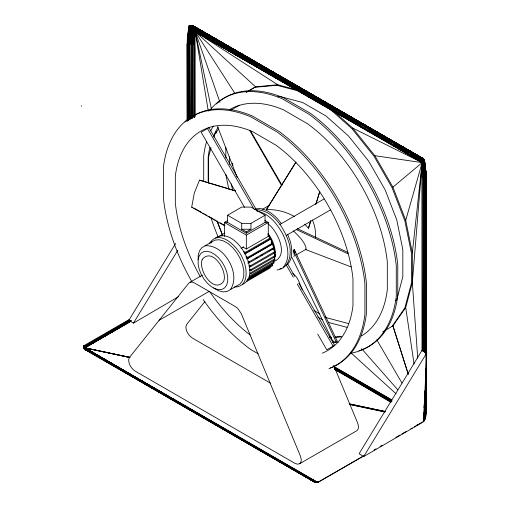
<?xml version="1.0" encoding="UTF-8"?>
<svg xmlns="http://www.w3.org/2000/svg" width="508" height="508" viewBox="0 0 508 508"><rect width="100%" height="100%" fill="white"/><g stroke="black" fill="none" stroke-linecap="round" stroke-linejoin="round"><path stroke-width="0.76" d="M192.126 118.574L192.119 36.767L192.297 29.858L193.269 26.886L193.218 25.952L191.027 25.438L189.325 25.692L188.855 26.416L187.439 36.576L187.103 43.999L187.103 121.52M195.123 116.491L195.015 27.718L192.354 26.568L189.909 26.181L188.855 26.416L191.459 26.6L195.028 27.991L422.796 159.537L424.809 178.264L424.809 352.285M421.989 350.641L421.881 159.334L424.574 161.004L424.612 166.491L425.069 165.818L424.097 159.976L422.218 158.064L193.929 26.454L191.719 25.552L189.325 25.692L191.262 25.444L194.545 26.587L251.593 59.639M376.625 132.055L422.345 158.178L423.005 158.775L423.196 160.293L424.288 162.344L426.415 181.578L426.612 401.79C424.574 407.016 428.454 418.084 423.024 421.589C427.876 418.579 423.888 407.073 426.009 402.622L426.009 181.928L424.682 161.601L423.951 160.033L424.574 161.004L424.218 162.027L424.453 161.119M194.691 33.268C193.643 29.42 195.929 23.584 189.166 25.813L191.383 25.508L194.285 26.645L251.035 59.404M423.431 421.627C426.396 416.192 426.079 407.676 426.549 401.187L426.549 180.492L426.237 173.291L424.294 164.363L424.453 161.392L426.237 173.291L426.612 181.096L426.549 401.187L425.647 415.995L423.818 421.329L423.405 420.491L424.263 419.303L425.31 414.922L425.704 368.865M425.748 353.047L426.218 180.581L426.218 353.022M426.288 353.003L426.549 180.492L425.869 172.098L426.149 178.251M188.252 120.421L188.874 36.246L189.668 29.909L190.824 25.616L191.878 25.546L194.037 26.549L191.237 25.883L193.929 26.454M388.41 139.179L237.674 52.984L223.38 44.634L222.968 42.989L192.5 25.711L192.297 29.858L195.047 31.039L422.199 162.179L424.637 164.287L426.237 173.291L426.415 181.578L426.415 402.272L425.494 416.42L424.536 420.167L423.564 421.557L423.545 420.414L424.224 420.7L423.621 419.437C428.828 403.301 424.923 385.509 426.269 368.827L426.218 400.482L425.647 415.995L424.536 420.167L423.228 420.002M187.706 120.491L187.439 36.576L189.732 25.546L193.129 26.194L194.939 27.229L194.634 26.638L192.437 25.825L189.027 25.978L192.5 25.711L194.456 26.581L421.596 157.671L423.202 158.902L423.196 160.293C421.932 159.69 422.586 157.918 420.688 157.436L422.421 158.858C423.748 159.01 424.866 160.477 424.11 161.696C425.717 160.738 419.849 156.801 421.157 157.905C421.399 159.633 425.564 160.477 424.32 162.643L424.459 160.706L424.021 160.318L424.047 160.871L422.046 159.061L393.954 143.116L365.36 129.362L336.861 110.249L308.616 96.609L251.828 61.062L251.733 60.014M251.828 61.062L280.187 77.521L294.342 87.109L336.861 110.249L308.864 93.993L308.356 92.297M422.808 350.907L422.808 176.879L421.945 158.388L191.44 25.806L194.145 26.702M423.024 351.669L423.85 177.533L423.488 160.338L424.047 160.972L426.06 178.264M424.98 352.279L425.621 179.032L425.342 171.418L424.116 161.525M189.23 119.882L189.592 43.688C190.487 43.523 188.982 23.984 192.684 26.067L191.884 26.067L421.322 158.401L422.586 159.829L423.704 159.69L421.392 157.601L400.19 145.523M191.681 118.726L192.126 44.221L194.266 31.102L191.345 30.086L188.506 30.175C187.363 26.162 192.062 25.152 194.805 26.854L251.409 59.417M193.453 117.462L193.256 27.515L190.627 26.74L188.824 26.956M194.304 117.304L194.697 47.625L194.71 117.227M194.501 117.481L194.266 31.102L251.879 63.849L283.718 80.975L280.187 77.521L365.201 126.606L393.725 145.745L422.059 160.846L424.771 164.852L425.761 171.374L425.018 165.367L424.237 163.766L424.44 161.474L424.605 162.376M188.836 27.045L191.459 26.968L190.811 43.878L190.811 119.024M423.926 159.722L423.799 161.068L424.51 161.112M424.485 165.881L424.929 165.208L424.669 161.95L425.018 165.367M194.297 39.268L193.453 44.691L190.811 43.878L189.846 36.29L191.345 30.086L190.557 29.489L190.646 26.835L189.306 26.873L188.881 28.448L189.668 29.909L188.062 36.347L187.706 43.764L187.103 43.999L187.312 120.923M424.929 165.208L424.726 162.376L424.294 164.363L425.069 165.818M423.399 421.17L424.415 420.51L425.494 416.42L426.009 402.622L426.612 401.79L426.612 181.096L424.936 166.199M426.726 353.009L423.526 421.786L363.703 456.546L359.099 453.727L422.116 350.19L426.726 353.009L363.703 456.546M423.348 413.042L425.583 415.493L424.263 419.303L423.355 419.862L423.977 419.9L424.485 419.76L423.882 418.814L424.834 414.306L425.621 399.72L425.621 368.871M424.605 352.133L423.85 177.533L422.65 169.355L423.005 163.163L422.199 162.179M130.645 321.424L84.861 347.859L85.427 349.663L84.595 348.596L84.798 347.815L130.55 321.361L84.582 348.005L84.69 348.907L86.462 350.38L83.763 345.77L129.546 319.341M425.494 416.42L426.612 401.79L426.218 400.482L424.809 398.958L424.777 391.02M397.535 148.145L422.154 162.624L412.337 282.594L417.722 358.21M423.678 163.233L423.78 162.115L422.834 160.649L422.059 160.846L424.339 164.3L424.809 178.264L425.621 179.032L425.621 353.054M305.689 249.466L305.905 247.123C303.549 240.525 298.247 235.572 293.294 230.842M83.763 345.77L83.401 346.774L84.76 348.926L84.861 347.859L129.838 357.372M423.92 407.562L424.809 398.958L424.84 391.046L424.167 413.671L423.488 417.532M425.621 399.72L424.167 413.671L423.431 415.735M295.872 162.09L266.338 209.709C276.225 209.08 286.144 211.823 294.704 216.713M382.683 331.864L392.932 325.869L405.714 307.499L412.337 282.594L412.337 252.857L422.154 162.624L195.199 31.591L194.151 27.902L190.627 26.74L194.875 27.019L192.411 25.952L189.027 25.978M190.011 119.691L189.592 43.688L188.874 36.246L190.456 29.94L189.808 29.458L189.909 26.181L190.557 25.4M195.307 33.09L195.199 31.591L422.097 162.128L421.932 160.769L407.911 153.937L407.848 153.295L393.579 144.399L244.723 58.458L216.344 41.383L216.421 40.71L195.028 28.264L193.256 27.515L194.983 29.743L251.879 63.849L258.928 65.253L244.723 58.458L223.444 46.825L216.344 41.383L195.097 29.813L195.021 28.353L194.183 27.826L192.341 27.197L191.389 29.623L188.633 29.718M363.709 455.962L317.925 482.397C316.871 482.638 314.147 482.822 314.623 481.076L85.954 349.225L83.401 346.774C84.792 349.891 89.084 353.593 83.617 347.237L84.525 348.888L86.462 350.38L84.264 348.412L83.471 346.031L84.042 346.583C85.63 351.955 85.077 349.65 83.35 346.373L84.976 349.275L84.861 347.859L129.813 357.397M193.129 26.194L190.824 25.616L188.925 26.181M194.545 26.587L193.218 25.952L421.792 157.899L223.222 43.383M85.192 348.742L85.376 349.352L85.954 349.225L86.341 350.368L84.538 348.234L86.081 349.802L313.042 480.835L316.255 482.092L318.618 482.016L317.443 482.511L316.357 481.603C316.598 482.987 314.712 482.473 315.506 481.381L314.623 481.076C315.443 482.517 318.116 483.241 318.897 481.52L315.506 481.381L316.833 482.486L318.338 482.308L317.233 482.6L313.963 481.755L85.731 349.987L83.655 347.142L83.471 346.031M224.606 225.723L191.687 207.169L194.291 193.084L199.517 180.13L235.121 190.722M85.554 349.764L314.001 481.768L316.598 482.556L318.199 482.175L317.856 481.762L317.443 482.511L314.662 482.054L85.954 349.225M187.439 36.576L190.938 36.462L192.297 30.334L191.389 29.623L190.646 26.835L189.294 28.924L189.808 29.458M421.494 157.62C422.053 157.988 424.65 159.582 422.77 159.658L421.354 158.306C422.205 159.512 421.602 157.404 420.789 157.442M211.03 147.739L208.413 157.569L208.413 183.159M213.843 137.147L214.446 134.88L218.478 129.089M198.145 259.69L199.149 255.93L201.098 253.162L203.848 251.568L207.22 251.269L210.979 252.279L214.871 254.527L218.631 257.861L222.002 262.052L224.752 266.821L226.701 271.837L227.711 276.758L227.711 281.254L226.701 285.013L224.752 287.782L222.002 289.37L218.631 289.668L214.871 288.665L210.979 286.417L207.22 283.083L203.848 278.886L201.098 274.123L199.149 269.107L198.145 264.185L198.171 255.632L199.39 251.085L201.739 247.733L214.941 240.113L219.018 239.751L223.564 240.97L228.27 243.688L232.816 247.72L236.893 252.787L240.221 258.553L242.576 264.617L243.796 270.574L243.796 276.009L242.576 280.556L240.221 283.902L227.025 291.522L222.949 291.884L218.402 290.671L213.69 287.953M274.701 257.899L275.26 255.822M412.337 252.857L405.714 220.307L422.154 162.624L352.698 128.048L333.604 111.074M304.787 224.206L308.47 228.238L310.782 220.701M315.868 204.121L319.799 191.313M310.813 220.885L308.47 228.238M315.925 204.216L319.646 192.094M129.978 320.497L83.966 347.72L84.563 348.298L84.861 347.859L129.877 357.448M129.699 319.799L84.042 346.583L83.655 347.142L84.195 348.463M421.322 158.401L421.354 157.829L420.592 157.474M423.266 420.522L423.666 421.411L423.291 421.659L423.469 421.183M423.52 421.45L423.431 420.878M84.341 348.647L83.966 347.72L84.595 348.596L84.861 347.859L129.826 357.473M424.288 162.344L424.383 161.449L424.637 164.287M424.059 160.826L424.097 159.976L423.323 159.245L421.773 158.706L423.92 159.899L424.358 160.807L423.799 161.068M422.77 159.658L422.44 158.598L420.891 157.486M424.834 414.306L423.348 418.306L423.882 418.814L423.126 418.967M318.446 481.692L318.199 482.175L318.897 481.52M291.833 257.34L332.245 340.062L334.943 342.538L336.074 341.979L337.166 341.103L294.24 249.415L293.351 250.495L294.469 255.949L293.757 256.356M423.462 159.785L423.856 159.753L423.323 159.245C421.888 156.553 420.472 158.998 422.815 158.686L193.732 26.397L191.014 25.908M189.916 26.81L188.811 28.486L189.008 29.991L188.062 36.347L188.544 43.65L188.544 120.377M175.666 243.383L128.848 320.3L133.452 323.12L178.562 296.659M133.452 323.12L177.813 250.247M266.338 209.709L295.967 162.243M192.545 25.933L190.506 25.845L192.621 26.041M84.563 348.298L84.861 347.859L317.106 481.946M423.024 421.589L423.38 421.443M395.903 300.768L396.799 299.479L402.831 276.79L402.831 249.695L396.799 220.04L385.147 189.852L368.675 161.182L348.494 135.979L325.984 115.976L302.685 102.521L280.175 96.539L277.851 96.761M392.062 326.377L404.844 308L411.467 283.096L411.467 253.359L404.844 220.815L392.062 187.674L373.977 156.204L351.828 128.549L327.12 106.591L301.549 91.821L276.841 85.261L254.692 87.338L246.659 92.043M209.347 243.592C219.196 227.889 237.7 246.837 242.297 257.6C247.186 266.751 249.911 287.318 234.417 287.007M210.826 243.154L211.614 242.037M230.353 289.598C241.465 274.18 223.984 243.904 205.073 245.815M283.166 267.348C291.084 258.21 287.566 244.799 283.166 234.848C277.616 224.231 269.069 213.385 256.705 210.934M293.319 277.222L286.233 264.941L287.725 264.077L289.985 260.858A32.696 18.879 60 0 0 289.985 240.43L287.725 234.601M421.342 158.191L422.421 158.858M204.991 301.466L186.722 324.352L185.877 326.619C185.814 331.286 188.633 335.578 192.437 338.112L270.478 383.165M299.618 463.753L300.99 462.039L301.276 459.321L300.431 456.07L241.179 313.43L237.719 308.369L235.464 306.642L194.469 282.975L192.214 282.092L190.227 282.162L188.754 283.166L129.502 357.391L128.651 359.658C128.594 364.325 131.413 368.611 135.217 371.145L294.716 463.233L297.396 464.179L299.618 463.753L356.838 430.72L358.21 429L358.496 426.282L357.651 423.037L333.648 365.246M422.059 160.846L422.827 159.925L424.047 160.972L422.904 162.033M421.272 158.052L422.421 158.312L423.31 159.156L422.542 159.112M131.134 320.872L84.728 347.758L84.69 348.907M425.672 174.117L426.072 173.761M316.598 482.556L317.151 481.73L317.951 482.454M405.714 220.307L392.932 187.173L422.154 162.624L423.742 163.728L425.621 179.032M334.943 342.538L337.166 341.103M188.855 26.416L189.363 26.022M424.307 160.414L423.608 160.776L423.52 159.309M424.129 160.141L423.405 160.515L423.92 159.899L422.758 158.477M424.313 162.916L424.599 162.725L424.244 163.036L424.663 164.821M317.443 482.511L315.989 482.46M246.19 92.329L255.568 86.836L277.717 84.753L297.18 89.929M317.792 482.34L317.036 482.511M130.175 320.897L84.455 347.434L84.118 347.929L84.976 349.275L83.769 346.824M131.001 320.713L84.595 347.618L84.455 348.526M230.308 110.509L239.128 105.416M227.603 222.434L227.603 215.227L241.706 207.086L250.952 207.086L265.055 215.227L265.055 222.434L246.329 233.242L227.603 222.434L224.371 222.434L224.371 236.347M227.8 220.453L224.371 222.434L246.329 235.109L268.288 222.434L268.288 236.347L246.329 249.028L242.9 247.047M254.87 209.467L255.861 208.89L259.779 208.54A32.696 18.879 60 0 1 277.476 218.757L281.388 223.628M262.56 209.258L269.278 205.384M215.506 237.922C228.067 230.099 240.843 245.11 245.948 255.492C250.101 264.3 253.416 279.394 242.405 284.512M218.694 236.645L224.809 233.115M227.603 215.227L241.706 223.368L250.952 223.368L265.055 215.227M241.706 223.368L241.706 229.241L246.329 231.908L250.952 229.241L250.952 223.368M279.895 224.492L324.053 198.996M241.078 248.425L243.726 246.894M190.227 282.162L202.489 275.082M243.408 251.803L245.624 252.19L270.078 238.074L268.059 234.239L268.059 235.306M84.042 346.583L129.819 320.154M244.151 253.003L245.624 253.263L270.078 239.141L270.078 238.074M244.64 254.083L270.415 239.204L271.126 239.611L272.478 244.126L248.018 258.248L246.526 258.051M84.315 347.199L130.099 320.764M130.924 320.605L84.068 347.421M131.058 320.796L84.214 347.65L84.652 348.043M245.777 256.889L248.018 257.181L272.478 243.059M286.233 235.464L330.524 209.887M246.717 258.883L257.95 252.393M258.61 252.012L272.491 243.999L272.872 244.221L273.933 248.571L249.472 262.693L248.056 262.541M248.056 261.468L249.472 261.62L273.933 247.504M247.904 263.176L249.231 262.414M255.835 258.597L257.156 257.835M261.125 255.543L262.446 254.781M269.056 250.965L270.377 250.203M271.697 249.441L273.018 248.672M248.99 265.614L250.412 265.767L274.866 251.644L273.634 247.853M248.99 266.681L250.412 266.833L274.866 252.717L274.866 251.644M159.131 320.275L209.537 291.173M249.371 269.437L250.819 269.608L275.279 255.486L274.333 252.806M249.371 270.504L250.819 270.675L275.279 256.553C275.927 248.279 272.974 240.011 268.027 233.451M274.866 258.851L250.412 272.974L250.412 274.041L274.866 259.925L274.231 256.883M273.933 261.918L249.472 276.034L249.472 277.108L273.933 262.985L273.507 260.604M248.018 278.797L272.478 264.681L271.939 263.303M246.983 280.238L270.078 266.903L270.078 267.97L246.304 281.699M248.018 279.87L272.478 265.748L272.478 264.681M296.158 254.972L306.381 249.066M363.576 455.911L317.525 482.498L318.199 482.384M416.877 425.139L418.243 424.351M373.958 450.05L376.009 448.862M380.067 446.481L382.156 445.313M395.827 437.426L399.923 435.058M401.923 433.857L406.076 431.508M410.801 428.727L412.223 427.958M414.274 426.771L415.639 425.983M416.941 425.171L421.792 422.434M422.821 159.195L422.815 158.686M84.798 347.815L84.595 348.596M189.3 26.257L191.497 26.105L194.983 27.464L191.459 26.968L192.297 29.858L191.389 29.623M316.751 482.556L314.649 481.921L312.915 480.257L313.296 481.406L315.938 482.403M191.167 25.692L190.119 25.66L191.027 25.895C193.732 26.092 190.614 25.33 189.509 25.622L192.107 25.787M190.081 25.457L189.713 25.597L191.383 25.508M192.341 27.197L192.78 28.746L194.113 28.6M189.459 25.819L191.611 25.711M189.884 26.714L192.367 26.327L194.805 26.854L192.437 25.825M422.834 160.649L423.501 160.445M192.297 30.334L194.983 29.743L194.158 30.575L193.281 30.677L190.811 43.878L187.706 43.764M422.853 159.448L420.992 157.582M317.583 482.524L318.065 482.41M424.682 161.601L424.567 162.077M84.728 347.758L84.366 347.828L84.76 348.926M190.449 25.54L189.916 25.61L190.805 25.737M191.7 25.775L190.506 25.845M420.821 157.613L421.9 158.293M334.95 337.458L341.16 336.874M255.67 209.639C272.447 209.836 283.553 226.93 288.493 241.287C292.297 251.847 290.468 268.288 276.936 269.989M273.609 261.499C289.693 255.949 277.374 230.613 268.008 223.812M279.895 268.599L281.21 268.478M335.178 336.956L341.408 336.398M195.047 31.039L194.266 31.102L194.323 32.569M313.36 481.432L315.385 482.27L308.483 478.25M191.459 26.873L194.158 27.032M422.44 158.598L421.545 158.534M265.055 222.434L268.288 222.434L264.858 220.453M241.706 229.241L250.952 229.241M190.405 25.419L191.262 25.444M192.145 25.819L191.757 25.87M192.272 25.889L191.63 25.838L193.611 26.327M193.827 26.403L191.884 26.067L422.034 158.788L422.326 159.69M191.884 26.067L422.681 158.909M191.687 207.169L192.526 207.264M85.731 349.987L84.861 347.859L316.097 481.667M193.269 27.426L195.015 27.718L221.31 42.678M352.698 128.048L374.847 155.702L422.154 162.624M251.314 59.366L365.315 125.178L365.633 125.774L360.845 123.031M191.027 25.438L191.954 25.597M192.411 25.952L193.25 26.105M194.183 27.826L308.851 93.447M351.053 119.85L365.728 126.822L422.567 159.341M349.301 403.803L384.975 411.353M349.129 403.949L385.553 411.683M349.504 404.241L384.429 411.683M349.98 404.571L384.867 412.032M421.361 157.95L421.094 157.632M189.274 26.791L188.824 26.676L190.684 25.971L193.262 26.422M191.719 25.552L192.538 25.718M190.938 36.462L194.539 37.713M348.253 323.501L326.479 317.71L325.152 316.948M328.238 322.377L346.989 327.362M329.571 337.42L331.07 337.82M329.775 336.899L331.28 337.299M199.517 180.13L235.655 191.04M314.649 481.921L316.097 482.454M315.411 482.187L313.747 480.695L313.931 481.698L315.322 482.238M422.04 159.423L424.047 160.598M305.594 249.523L351.13 266.916M193.231 25.965L193.897 26.251M194.05 26.454L192.729 25.978L193.675 26.454M297.167 228.581L348.005 252.47M296.107 229.413L348.082 253.835M313.296 481.406L314.033 481.736L313.169 481.216M421.596 157.671L365.119 125.108M313.233 481.33L314.014 481.755L268.846 455.263M365.716 126.276L365.728 126.822L393.541 142.97L393.579 144.399L407.753 151.892L421.932 160.769L421.881 159.334M193.383 26.302L421.945 158.286L421.951 157.956M216.344 41.383L237.674 52.984L251.879 63.849M423.075 158.794L422.573 158.521L423.57 159.264M313.893 481.597L314.655 482.009M208.305 111.157L195.199 31.591L215.951 43.155M211.582 109.747L195.199 31.591L223.507 47.466L223.444 46.825M223.38 44.634L195.097 29.813L195.028 28.264L422.796 159.81M193.904 208.039L201.492 212.319M202.87 213.093L204.248 213.874M205.626 214.649L207.004 215.43M208.388 216.205L213.214 218.929M214.592 219.704L215.97 220.485M220.11 222.815L224.936 225.539M223.368 44.088L247.72 57.944L242.976 55.169M249.072 58.712L251.104 59.868L249.072 58.687M389.782 139.967L393.91 142.31L393.954 143.116L422.046 159.334M412.617 153.041L421.996 158.528L308.864 93.993M202.394 31.686L206.439 33.992M208.464 35.141L215.201 38.983M216.548 39.751L221.266 42.443M227.394 46.145L223.336 43.828L227.4 46.177M228.746 46.914L233.477 49.613M234.829 50.381L241.592 54.235M242.945 55.004L247.675 57.702M249.028 58.477L251.054 59.633M369.119 127.972L360.89 123.266L371.735 129.508M370.497 128.759L375.304 131.496M376.682 132.283L378.739 133.458M380.117 134.239L384.924 136.982M386.302 137.763L388.366 138.938M389.738 139.725L393.91 142.31L389.877 139.986M219.996 102.381L195.199 31.591L246.748 61.011M248.12 61.792L250.184 62.973M251.555 63.754L252.933 64.541M254.305 65.322L256.369 66.504M257.74 67.285L259.118 68.072M260.49 68.853L261.868 69.64M263.931 70.815L265.303 71.603M270.116 74.346L271.488 75.133M335.363 369.97L391.128 401.784M194.177 26.721L251.504 59.506M366.255 125.965L393.033 141.3M282.721 78.226L195.015 27.718M284.093 79.013L308.82 93.186L301.949 89.218M367.011 126.562L369.068 127.737M370.446 128.524L375.253 131.274M309.537 93.834L335.559 108.75M336.925 109.531L341.719 112.281M343.09 113.068L359.524 122.485L343.078 112.96M234.918 93.434L195.199 31.591L308.616 96.609L294.342 87.109M263.455 66.948L255.213 62.224L263.462 66.999M264.827 67.735L269.634 70.498M271.005 71.285L273.069 72.466M274.441 73.254L290.919 82.709M292.291 83.496L300.533 88.221M301.904 89.008L306.711 91.764M308.769 92.945L310.14 93.732M311.512 94.52L316.3 97.269M317.665 98.057L322.459 100.806M323.825 101.594L340.252 111.03M341.617 111.811L349.834 116.529M351.199 117.316L355.994 120.066M357.359 120.853L365.57 125.571M316.351 97.504L311.556 94.755L316.357 97.536M317.722 98.292L325.933 103.003M327.304 103.784L332.092 106.534M333.464 107.321L340.995 111.639M343.046 112.82L349.891 116.745M351.263 117.532L359.474 122.244M255.568 86.836L195.199 31.591L407.911 153.937M333.851 366.776L391.655 399.942M334.41 367.817L392.214 401.041M202.406 31.75L206.458 34.087M208.483 35.255L215.233 39.154M216.586 39.935L221.31 42.659M228.752 46.958L233.496 49.695M234.848 50.476L241.624 54.388M264.839 67.793L269.646 70.568M271.024 71.361L273.082 72.555M274.46 73.349L282.708 78.105M284.08 78.899L300.571 88.424M317.729 98.33L319.78 99.511M321.151 100.305L325.945 103.073M327.317 103.867L332.111 106.636M333.483 107.423L335.54 108.61M336.912 109.404L341.02 111.773M373.075 130.283L385.845 137.655M387.191 138.43L388.531 139.205M395.967 143.497L398.018 144.685M399.39 145.472L404.184 148.247M405.555 149.035L421.996 158.528M313.88 310.439L319.849 313.887M317.76 317.03L322.561 319.805M333.477 366.249L391.763 399.898M334.721 367.767L391.63 400.628M334.594 368.294L391.503 401.155L334.569 368.37M334.531 368.49L391.439 401.345M334.505 368.541L391.376 401.491M334.442 368.668L391.312 401.587M334.359 368.776L391.281 401.625M258.178 353.809L250.882 349.599A143.739 82.988 60 0 1 203.168 299.58M313.423 481.413L84.988 349.326M267.576 454.622L84.861 347.859L315.665 481.717M257.88 448.742L84.861 347.859L315.83 482.092M84.861 347.859L293.999 469.627M295.37 470.421L303.6 475.215M304.971 476.015L313.201 480.803M393.541 141.472L399.161 144.996M400.501 145.777L405.194 148.514M406.533 149.295L421.945 158.286M308.254 92.278L336.556 108.782M195.555 27.413L206.375 33.731M207.728 34.519L215.17 38.856M216.522 39.649L221.259 42.412M259.245 449.542L264.033 452.33M265.398 453.13L303.695 475.463M305.06 476.256L307.111 477.457M395.872 143.25L405.251 148.736M406.59 149.517L411.277 152.26M372.224 133.261L373.596 134.068M381.8 138.894L383.172 139.7M385.223 140.906L386.588 141.713M387.96 142.513L396.164 147.339M334.258 368.802L390.925 402.38M322.682 103.467L365.36 129.362L365.201 126.606M223.507 47.466L195.097 29.813L195.136 31.09M393.541 142.97L407.753 151.892L407.848 153.295M422.808 176.879L424.809 178.264M422.65 169.355L425.342 171.418M195.199 31.591L277.717 84.753M421.932 160.769L407.708 151.149L407.753 151.892M292.684 273.609C298.418 277.114 299.676 284.27 302.349 289.903M85.096 349.479L85.82 350.031M194.132 26.803L194.983 27.464M350.304 352.247L396.1 393.846M423.405 420.491L423.92 421.037L423.355 419.862M84.525 348.888L85.319 349.644M422.034 158.788L422.777 159.264M421.195 157.645L421.532 157.931M189.376 27.591L190.303 28.226L190.557 29.489M361.607 348.672L397.764 389.795M189.294 28.924L188.754 27.089M193.237 28.918L194.126 29.953M421.392 157.601L421.697 157.969M423.202 158.902L424.244 160.249M423.951 160.033L424.574 161.004M268.472 235.903L269.284 237.096M376.841 339.884L401.942 382.994M250.711 131.14L282.08 185.363M249.885 130.766L281.597 185.598M255.861 208.89L208.985 127.698L201.155 132.22L244.488 207.27M287.725 264.077L294.818 276.358M298.755 283.178L334.601 345.269L326.771 349.79L317.716 334.093M207.493 128.562L253.975 209.067M297.263 284.042L333.108 346.132M374.847 155.702L392.932 187.173M269.691 237.693L270.415 239.204M271.126 239.611L271.786 242.049M293.351 250.495L336.036 341.655M271.126 240.678L272.478 244.126M271.939 264.37L272.478 265.748M222.479 235.007L217.03 220.967L222.402 234.937M232.188 163.036L233.045 165.252M217.551 126.441L237.211 177.514M294.24 249.415L295.123 252.495M424.561 163.386L424.694 163.747M275.279 256.553L274.091 252.666M273.082 245.948L273.933 248.571M274.015 250.088L274.866 252.717M274.015 257.296L274.866 259.925M273.507 261.671L273.933 262.985M408.267 374.218L392.932 325.869L408.235 374.18M192.78 28.746L193.231 30.182M272.117 242.735L272.491 243.999M423.78 162.115L424.237 163.766M216.129 131.413L216.452 132.963M231.324 183.852L232.588 190.056M225.838 174.606L228.778 189.052M424.688 163.544L424.872 164.776L424.669 161.95M405.714 307.499L414.058 363.957M424.65 161.309L424.701 161.728M393.579 144.399L393.725 145.745M426.549 180.492L426.009 181.928L426.415 402.272M81.274 105.581L81.337 106.191M426.174 172.733L426.206 178.219M192.126 44.221L192.57 117.939M423.85 177.533L423.85 351.561M315.436 237.338L315.436 231.273A28.435 16.415 60 0 0 312.363 219.881M273.806 248.361L273.806 249.428M272.872 244.221L272.872 245.288M250.819 269.608L250.819 270.675M250.412 265.767L250.412 266.833M249.472 261.62L249.472 262.693M248.018 257.181L248.018 258.248M246.329 231.908L246.329 233.242M246.329 235.109L246.329 249.028M245.624 252.19L245.624 253.263M229.591 156.82L229.591 164.529M225.838 147.511L225.838 158.052M208.172 182.651L208.172 157.15A126.702 73.152 60 0 1 209.88 147.498M203.695 181.419L203.695 155.829A130.956 75.609 60 0 1 206.585 141.599M189.592 43.688L189.592 119.621M350.882 353.181A143.739 82.988 60 0 0 396.272 296.291L396.272 265.652A143.739 82.988 60 0 0 308.769 114.097L282.238 98.781A143.739 82.988 60 0 0 209.798 110.23M213.646 135.884A126.702 73.152 60 0 1 218.084 127.394M216.364 103.93A143.739 82.988 60 0 1 283.731 97.917L310.261 113.233A143.739 82.988 60 0 1 397.764 264.795L397.764 295.427A143.739 82.988 60 0 1 358.87 350.761M338.245 342.329A130.956 75.609 60 0 1 336.639 342.341M335.02 342.309A130.956 75.609 60 0 1 332.575 342.182M218.129 236.874A130.956 75.609 60 0 1 211.061 217.926M210.649 130.994A130.956 75.609 60 0 1 213.354 126.016M229.679 109.582A130.956 75.609 60 0 1 283.413 109.804L307.588 123.762A130.956 75.609 60 0 1 387.312 261.842L387.312 289.757A130.956 75.609 60 0 1 361.328 336.01M250.095 334.95A126.702 73.152 60 0 1 210.058 292.138M200.4 276.784A126.702 73.152 60 0 1 175.324 203.117L175.324 176.111A126.702 73.152 60 0 1 252.451 131.585L275.838 145.085A126.702 73.152 60 0 1 352.971 278.676L352.971 305.683A126.702 73.152 60 0 1 322.313 353.162M191.884 281.711A143.739 82.988 60 0 1 163.379 198.037L163.379 167.399A143.739 82.988 60 0 1 250.882 116.878L277.412 132.201A143.739 82.988 60 0 1 364.915 283.756L364.915 314.395A143.739 82.988 60 0 1 328.968 368.719M185.007 122.034A143.739 82.988 60 0 1 252.374 116.021L278.905 131.337A143.739 82.988 60 0 1 366.408 282.892L366.408 313.531A143.739 82.988 60 0 1 330.467 367.855M202.336 259.29C197.65 269.202 213.258 294.069 223.52 281.654C228.206 271.736 212.592 246.875 202.336 259.29M192.03 25.883L192.03 25.883M201.047 30.918L196.329 28.232L201.06 30.969M253.841 61.436L251.784 60.255L253.841 61.443"/></g></svg>
